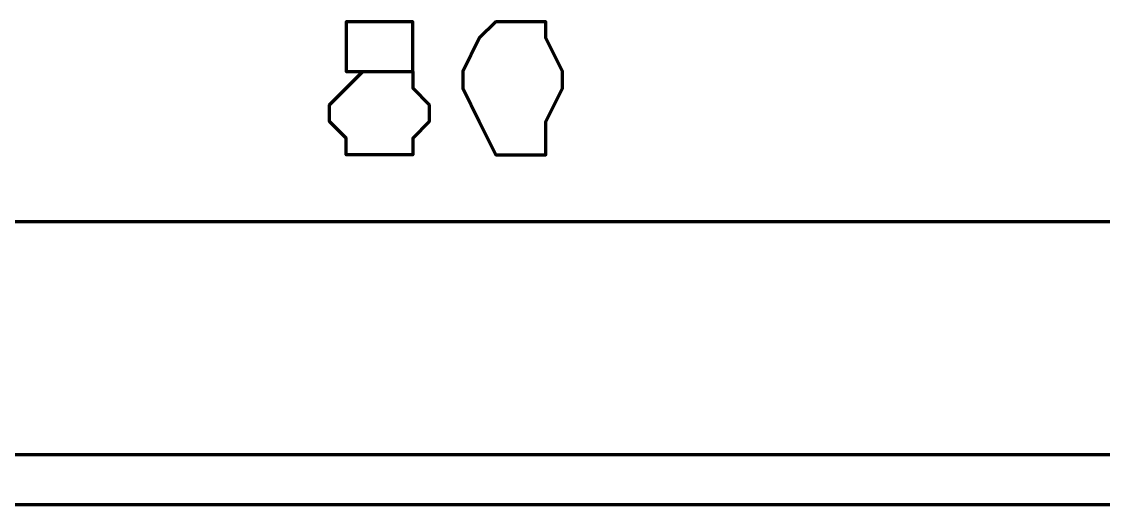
# Model space of a CAD drawing. Header units: inches. Extents: x 16 to 776, y 37 to 575.
# Drawn here: x 266.75 to 277.58, y 388 to 392.83 of the extents above; entities that cross this region are included whole.
import ezdxf

# ---------------------------------------------------------------- set-up
doc = ezdxf.new("R2010")
doc.units = ezdxf.units.IN
doc.header["$MEASUREMENT"] = 0
doc.layers.add('P', color=250, linetype='CONTINUOUS', lineweight=100)

msp = doc.modelspace()

# ---------------------------------------------------------------- linework, layer by layer
at = {"layer": 'P', "color": 0, "linetype": 'Continuous'}
for points in [[(270.167, 392.833), (270, 392.833), (270, 392.833), (270, 392.667), (270, 392.333), (270.167, 392.333), (270.333, 392.333), (270.667, 392.333), (270.667, 392.167), (270.833, 392), (270.833, 391.833), (270.667, 391.667), (270.667, 391.5), (270.5, 391.5), (270.167, 391.5), (270, 391.5), (270, 391.667), (269.833, 391.833), (269.833, 392), (270, 392.167), (270.167, 392.333), (270.167, 392.333), (270.667, 392.333), (270.667, 392.333), (270.667, 392.667), (270.667, 392.833), (270.667, 392.833), (270.5, 392.833), (270.167, 392.833)], [(271.5, 392.833), (271.5, 392.833), (271.333, 392.667), (271.167, 392.333), (271.167, 392.167), (271.333, 391.833), (271.5, 391.5), (271.5, 391.5), (271.833, 391.5), (272, 391.5), (272, 391.833), (272.167, 392.167), (272.167, 392.333), (272, 392.667), (272, 392.833), (271.833, 392.833), (271.5, 392.833)], [(255.833, 390.833), (286, 390.833)], [(266.667, 388.5), (266.833, 388.5)], [(266.833, 388.5), (266.833, 388.5)], [(266.833, 388.5), (266.833, 388.5)], [(266.833, 388.5), (267, 388.5)], [(266.833, 388.5), (267, 388.5)], [(267, 388.5), (267.167, 388.5)], [(267, 388.5), (267.167, 388.5)], [(267.167, 388.5), (267.167, 388.5)], [(267.167, 388.5), (267.333, 388.5)], [(267.167, 388.5), (267.333, 388.5)], [(267.333, 388.5), (267.5, 388.5)], [(267.333, 388.5), (267.5, 388.5)], [(267.5, 388.5), (267.667, 388.5)], [(267.5, 388.5), (267.667, 388.5)], [(267.667, 388.5), (267.667, 388.5)], [(267.667, 388.5), (267.667, 388.5)], [(267.667, 388.5), (267.833, 388.5)], [(267.833, 388.5), (268, 388.5)], [(267.833, 388.5), (268, 388.5)], [(268, 388.5), (268, 388.5)], [(268, 388.5), (268, 388.5)], [(268, 388.5), (268.167, 388.5)], [(268, 388.5), (268.167, 388.5)], [(268.167, 388.5), (268.333, 388.5)], [(268.333, 388.5), (268.5, 388.5)], [(268.333, 388.5), (268.5, 388.5)], [(268.5, 388.5), (268.5, 388.5)], [(268.5, 388.5), (268.5, 388.5)], [(268.5, 388.5), (268.667, 388.5)], [(268.5, 388.5), (268.667, 388.5)], [(268.667, 388.5), (268.833, 388.5)], [(268.833, 388.5), (269, 388.5)], [(268.833, 388.5), (269, 388.5)], [(269, 388.5), (269, 388.5)], [(269, 388.5), (269, 388.5)], [(269, 388.5), (269.167, 388.5)], [(269, 388.5), (269.167, 388.5)], [(269.167, 388.5), (269.333, 388.5)], [(269.333, 388.5), (269.333, 388.5)], [(269.333, 388.5), (269.333, 388.5)], [(269.333, 388.5), (269.5, 388.5)], [(269.333, 388.5), (269.5, 388.5)], [(269.5, 388.5), (269.667, 388.5)], [(269.5, 388.5), (269.667, 388.5)], [(269.667, 388.5), (269.833, 388.5)], [(269.667, 388.5), (269.833, 388.5)], [(269.833, 388.5), (269.833, 388.5)], [(269.833, 388.5), (270, 388.5)], [(269.833, 388.5), (270, 388.5)], [(270, 388.5), (270.167, 388.5)], [(270, 388.5), (270.167, 388.5)], [(270.167, 388.5), (270.167, 388.5)], [(270.167, 388.5), (270.167, 388.5)], [(270.167, 388.5), (270.333, 388.5)], [(270.333, 388.5), (270.5, 388.5)], [(270.333, 388.5), (270.5, 388.5)], [(270.5, 388.5), (270.667, 388.5)], [(270.5, 388.5), (270.667, 388.5)], [(270.667, 388.5), (270.667, 388.5)], [(270.667, 388.5), (270.667, 388.5)], [(270.667, 388.5), (270.833, 388.5)], [(270.833, 388.5), (271, 388.5)], [(270.833, 388.5), (271, 388.5)], [(271, 388.5), (271, 388.5)], [(271, 388.5), (271, 388.5)], [(271, 388.5), (271.167, 388.5)], [(271, 388.5), (271.167, 388.5)], [(271.167, 388.5), (271.333, 388.5)], [(271.333, 388.5), (271.5, 388.5)], [(271.333, 388.5), (271.5, 388.5)], [(271.5, 388.5), (271.5, 388.5)], [(271.5, 388.5), (271.5, 388.5)], [(271.5, 388.5), (271.667, 388.5)], [(271.5, 388.5), (271.667, 388.5)], [(271.667, 388.5), (271.833, 388.5)], [(271.667, 388.5), (271.833, 388.5)], [(271.833, 388.5), (272, 388.5)], [(272, 388.5), (272, 388.5)], [(272, 388.5), (272, 388.5)], [(272, 388.5), (272.167, 388.5)], [(272, 388.5), (272.167, 388.5)], [(272.167, 388.5), (272.333, 388.5)], [(272.167, 388.5), (272.333, 388.5)], [(272.333, 388.5), (272.333, 388.5)], [(272.333, 388.5), (272.5, 388.5)], [(272.333, 388.5), (272.5, 388.5)], [(272.5, 388.5), (272.667, 388.5)], [(272.5, 388.5), (272.667, 388.5)], [(272.667, 388.5), (272.833, 388.5)], [(272.667, 388.5), (272.833, 388.5)], [(272.833, 388.5), (272.833, 388.5)], [(272.833, 388.5), (273, 388.5)], [(272.833, 388.5), (273, 388.5)], [(273, 388.5), (273.167, 388.5)], [(273, 388.5), (273.167, 388.5)], [(273.167, 388.5), (273.167, 388.5)], [(273.167, 388.5), (273.167, 388.5)], [(273.167, 388.5), (273.333, 388.5)], [(273.333, 388.5), (273.5, 388.5)], [(273.333, 388.5), (273.5, 388.5)], [(273.5, 388.5), (273.667, 388.5)], [(273.5, 388.5), (273.667, 388.5)], [(273.667, 388.5), (273.667, 388.5)], [(273.667, 388.5), (273.667, 388.5)], [(273.667, 388.5), (273.833, 388.5)], [(273.667, 388.5), (273.833, 388.5)], [(273.833, 388.5), (274, 388.5)], [(273.833, 388.5), (274, 388.5)], [(274, 388.5), (274, 388.5)], [(274, 388.5), (274.167, 388.5)], [(274, 388.5), (274.167, 388.5)], [(274.167, 388.5), (274.333, 388.5)], [(274.167, 388.5), (274.333, 388.5)], [(274.333, 388.5), (274.5, 388.5)], [(274.333, 388.5), (274.5, 388.5)], [(274.5, 388.5), (274.5, 388.5)], [(274.5, 388.5), (274.667, 388.5)], [(274.5, 388.5), (274.667, 388.5)], [(274.667, 388.5), (274.833, 388.5)], [(274.667, 388.5), (274.833, 388.5)], [(274.833, 388.5), (275, 388.5)], [(274.833, 388.5), (275, 388.5)], [(275, 388.5), (275, 388.5)], [(275, 388.5), (275.167, 388.5)], [(275, 388.5), (275.167, 388.5)], [(275.167, 388.5), (275.333, 388.5)], [(275.167, 388.5), (275.333, 388.5)], [(275.333, 388.5), (275.333, 388.5)], [(275.333, 388.5), (275.333, 388.5)], [(275.333, 388.5), (275.5, 388.5)], [(275.5, 388.5), (275.667, 388.5)], [(275.5, 388.5), (275.667, 388.5)], [(275.667, 388.5), (275.833, 388.5)], [(275.667, 388.5), (275.833, 388.5)], [(275.833, 388.5), (275.833, 388.5)], [(275.833, 388.5), (275.833, 388.5)], [(275.833, 388.5), (276, 388.5)], [(275.833, 388.5), (276, 388.5)], [(276, 388.5), (276.167, 388.5)], [(276.167, 388.5), (276.167, 388.5)], [(276.167, 388.5), (276.167, 388.5)], [(276.167, 388.5), (276.333, 388.5)], [(276.167, 388.5), (276.333, 388.5)], [(276.333, 388.5), (276.5, 388.5)], [(276.333, 388.5), (276.5, 388.5)], [(276.5, 388.5), (276.667, 388.5)], [(276.667, 388.5), (276.667, 388.5)], [(276.667, 388.5), (276.667, 388.5)], [(276.667, 388.5), (276.833, 388.5)], [(276.667, 388.5), (276.833, 388.5)], [(276.833, 388.5), (277, 388.5)], [(276.833, 388.5), (277, 388.5)], [(277, 388.5), (277, 388.5)], [(277, 388.5), (277.167, 388.5)], [(277, 388.5), (277.167, 388.5)], [(277.167, 388.5), (277.333, 388.5)], [(277.167, 388.5), (277.333, 388.5)], [(277.333, 388.5), (277.5, 388.5)], [(277.333, 388.5), (277.5, 388.5)], [(277.5, 388.5), (277.5, 388.5)], [(277.5, 388.5), (277.5, 388.5)], [(277.5, 388.5), (277.667, 388.5)], [(266.667, 388), (266.833, 388)], [(266.833, 388), (266.833, 388)], [(266.833, 388), (266.833, 388)], [(266.833, 388), (267, 388)], [(266.833, 388), (267, 388)], [(267, 388), (267.167, 388)], [(267, 388), (267.167, 388)], [(267.167, 388), (267.167, 388)], [(267.167, 388), (267.333, 388)], [(267.167, 388), (267.333, 388)], [(267.333, 388), (267.5, 388)], [(267.333, 388), (267.5, 388)], [(267.5, 388), (267.667, 388)], [(267.5, 388), (267.667, 388)], [(267.667, 388), (267.667, 388)], [(267.667, 388), (267.667, 388)], [(267.667, 388), (267.833, 388)], [(267.833, 388), (268, 388)], [(267.833, 388), (268, 388)], [(268, 388), (268, 388)], [(268, 388), (268, 388)], [(268, 388), (268.167, 388)], [(268, 388), (268.167, 388)], [(268.167, 388), (268.333, 388)], [(268.333, 388), (268.5, 388)], [(268.333, 388), (268.5, 388)], [(268.5, 388), (268.5, 388)], [(268.5, 388), (268.5, 388)], [(268.5, 388), (268.667, 388)], [(268.5, 388), (268.667, 388)], [(268.667, 388), (268.833, 388)], [(268.833, 388), (269, 388)], [(268.833, 388), (269, 388)], [(269, 388), (269, 388)], [(269, 388), (269, 388)], [(269, 388), (269.167, 388)], [(269, 388), (269.167, 388)], [(269.167, 388), (269.333, 388)], [(269.333, 388), (269.333, 388)], [(269.333, 388), (269.333, 388)], [(269.333, 388), (269.5, 388)], [(269.333, 388), (269.5, 388)], [(269.5, 388), (269.667, 388)], [(269.5, 388), (269.667, 388)], [(269.667, 388), (269.833, 388)], [(269.667, 388), (269.833, 388)], [(269.833, 388), (269.833, 388)], [(269.833, 388), (270, 388)], [(269.833, 388), (270, 388)], [(270, 388), (270.167, 388)], [(270, 388), (270.167, 388)], [(270.167, 388), (270.167, 388)], [(270.167, 388), (270.167, 388)], [(270.167, 388), (270.333, 388)], [(270.333, 388), (270.5, 388)], [(270.333, 388), (270.5, 388)], [(270.5, 388), (270.667, 388)], [(270.5, 388), (270.667, 388)], [(270.667, 388), (270.667, 388)], [(270.667, 388), (270.667, 388)], [(270.667, 388), (270.833, 388)], [(270.833, 388), (271, 388)], [(270.833, 388), (271, 388)], [(271, 388), (271, 388)], [(271, 388), (271, 388)], [(271, 388), (271.167, 388)], [(271, 388), (271.167, 388)], [(271.167, 388), (271.333, 388)], [(271.333, 388), (271.5, 388)], [(271.333, 388), (271.5, 388)], [(271.5, 388), (271.5, 388)], [(271.5, 388), (271.5, 388)], [(271.5, 388), (271.667, 388)], [(271.5, 388), (271.667, 388)], [(271.667, 388), (271.833, 388)], [(271.667, 388), (271.833, 388)], [(271.833, 388), (272, 388)], [(272, 388), (272, 388)], [(272, 388), (272, 388)], [(272, 388), (272.167, 388)], [(272, 388), (272.167, 388)], [(272.167, 388), (272.333, 388)], [(272.167, 388), (272.333, 388)], [(272.333, 388), (272.333, 388)], [(272.333, 388), (272.5, 388)], [(272.333, 388), (272.5, 388)], [(272.5, 388), (272.667, 388)], [(272.5, 388), (272.667, 388)], [(272.667, 388), (272.833, 388)], [(272.667, 388), (272.833, 388)], [(272.833, 388), (272.833, 388)], [(272.833, 388), (273, 388)], [(272.833, 388), (273, 388)], [(273, 388), (273.167, 388)], [(273, 388), (273.167, 388)], [(273.167, 388), (273.167, 388)], [(273.167, 388), (273.167, 388)], [(273.167, 388), (273.333, 388)], [(273.333, 388), (273.5, 388)], [(273.333, 388), (273.5, 388)], [(273.5, 388), (273.667, 388)], [(273.5, 388), (273.667, 388)], [(273.667, 388), (273.667, 388)], [(273.667, 388), (273.667, 388)], [(273.667, 388), (273.833, 388)], [(273.667, 388), (273.833, 388)], [(273.833, 388), (274, 388)], [(273.833, 388), (274, 388)], [(274, 388), (274, 388)], [(274, 388), (274.167, 388)], [(274, 388), (274.167, 388)], [(274.167, 388), (274.333, 388)], [(274.167, 388), (274.333, 388)], [(274.333, 388), (274.5, 388)], [(274.333, 388), (274.5, 388)], [(274.5, 388), (274.5, 388)], [(274.5, 388), (274.667, 388)], [(274.5, 388), (274.667, 388)], [(274.667, 388), (274.833, 388)], [(274.667, 388), (274.833, 388)], [(274.833, 388), (275, 388)], [(274.833, 388), (275, 388)], [(275, 388), (275, 388)], [(275, 388), (275.167, 388)], [(275, 388), (275.167, 388)], [(275.167, 388), (275.333, 388)], [(275.167, 388), (275.333, 388)], [(275.333, 388), (275.333, 388)], [(275.333, 388), (275.333, 388)], [(275.333, 388), (275.5, 388)], [(275.5, 388), (275.667, 388)], [(275.5, 388), (275.667, 388)], [(275.667, 388), (275.833, 388)], [(275.667, 388), (275.833, 388)], [(275.833, 388), (275.833, 388)], [(275.833, 388), (275.833, 388)], [(275.833, 388), (276, 388)], [(275.833, 388), (276, 388)], [(276, 388), (276.167, 388)], [(276.167, 388), (276.167, 388)], [(276.167, 388), (276.167, 388)], [(276.167, 388), (276.333, 388)], [(276.167, 388), (276.333, 388)], [(276.333, 388), (276.5, 388)], [(276.333, 388), (276.5, 388)], [(276.5, 388), (276.667, 388)], [(276.667, 388), (276.667, 388)], [(276.667, 388), (276.667, 388)], [(276.667, 388), (276.833, 388)], [(276.667, 388), (276.833, 388)], [(276.833, 388), (277, 388)], [(276.833, 388), (277, 388)], [(277, 388), (277, 388)], [(277, 388), (277.167, 388)], [(277, 388), (277.167, 388)], [(277.167, 388), (277.333, 388)], [(277.167, 388), (277.333, 388)], [(277.333, 388), (277.5, 388)], [(277.333, 388), (277.5, 388)], [(277.5, 388), (277.5, 388)], [(277.5, 388), (277.5, 388)], [(277.5, 388), (277.667, 388)]]:
    msp.add_lwpolyline(points, dxfattribs=at)

doc.saveas('drawing.dxf')
